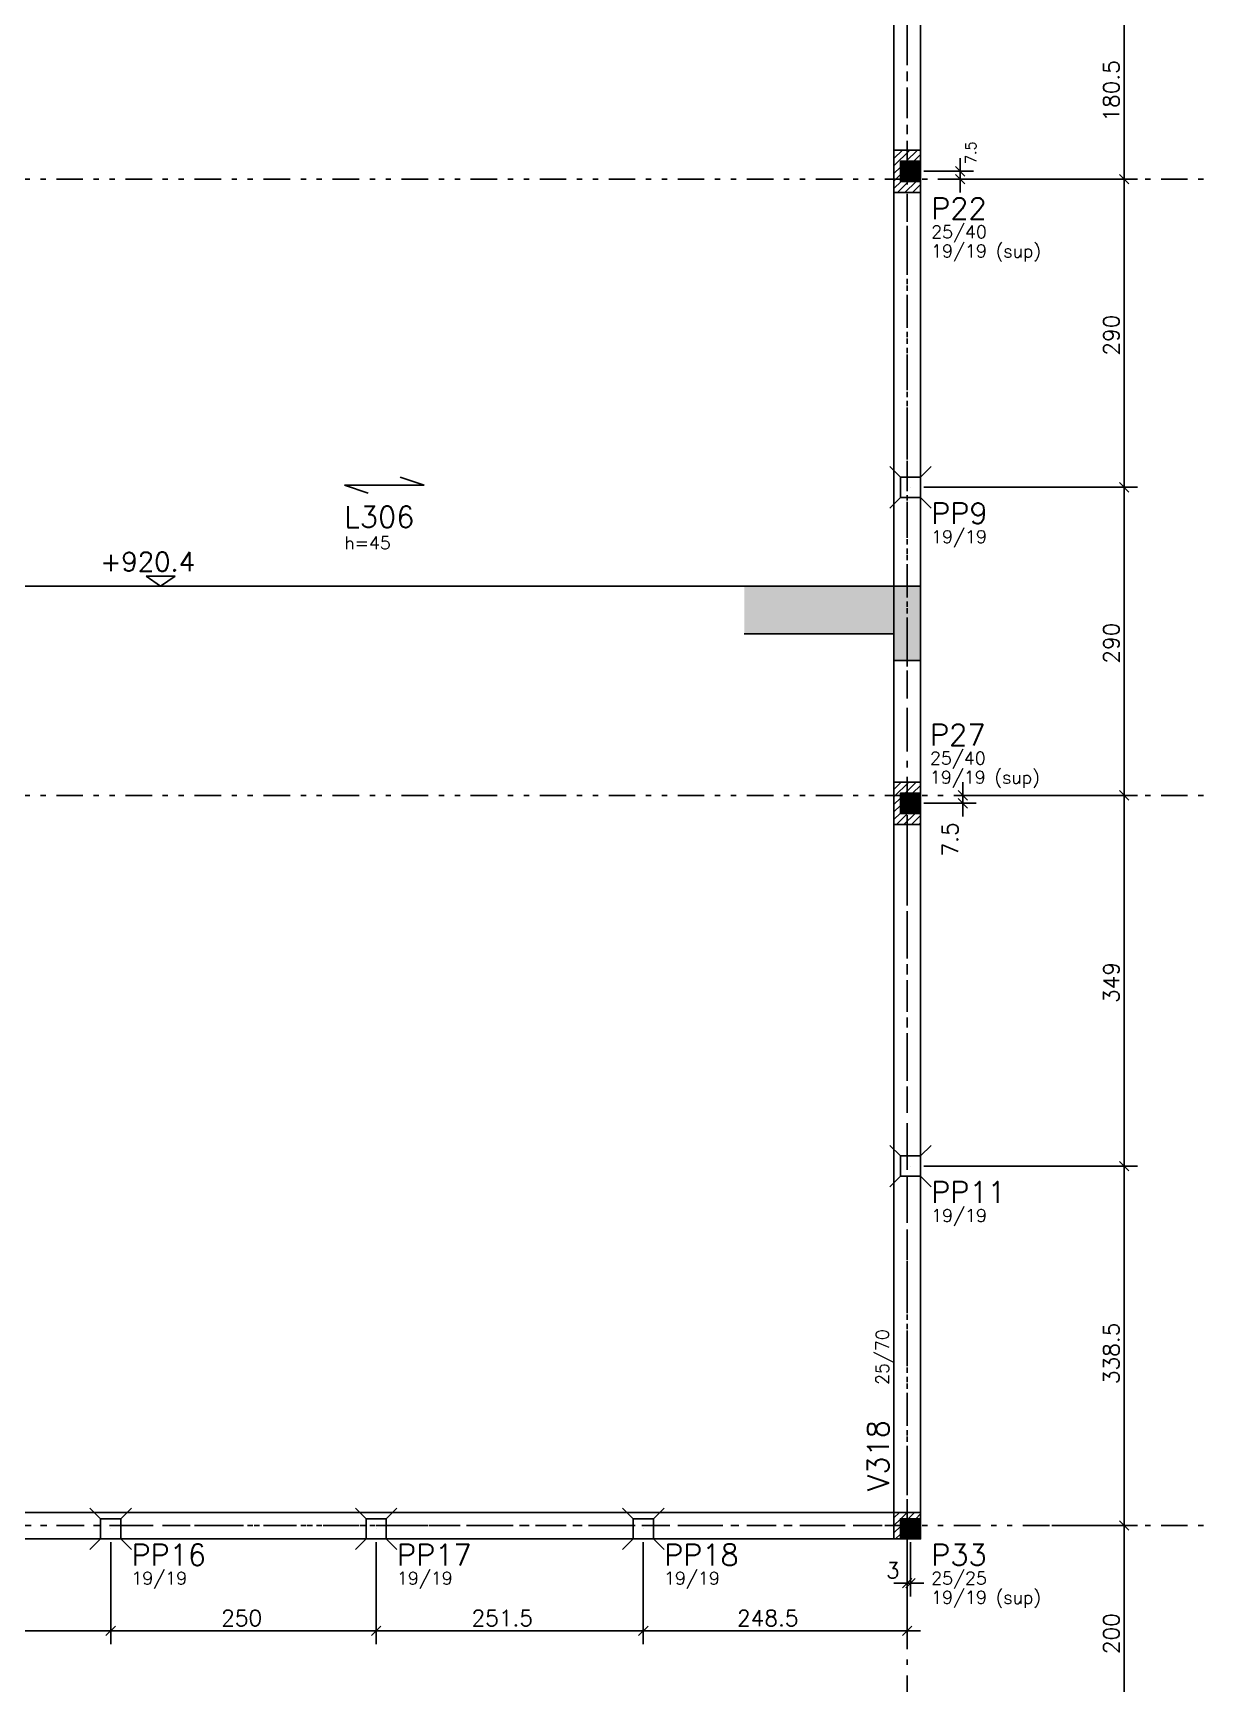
# Model space of a CAD drawing. Extents: x 125 to 244, y 1 to 85.
# Drawn here: x 200.62 to 222.77, y 30.44 to 61.52 of the extents above; entities that cross this region are included whole.
import ezdxf

# ---------------------------------------------------------------- set-up
doc = ezdxf.new("R2010")
doc.units = 0
doc.header["$MEASUREMENT"] = 0
doc.linetypes.add('ESTILO_TQS_0003', pattern=[0.91, 0.5, -0.2, 0.01, -0.2])
doc.linetypes.add('ESTILO_TQS_0004', pattern=[1.12, 0.5, -0.2, 0.01, -0.2, 0.01, -0.2])
for name, color, linetype in [('1', 1, 'CONTINUOUS'), ('2', 2, 'CONTINUOUS'), ('3', 3, 'CONTINUOUS'), ('4', 4, 'CONTINUOUS'), ('6', 6, 'CONTINUOUS'), ('7', 7, 'CONTINUOUS'), ('9', 9, 'CONTINUOUS')]:
    doc.layers.add(name, color=color, linetype=linetype)
doc.styles.get("Standard").update_dxf_attribs({"font": 'ROMANS.SHX'})

msp = doc.modelspace()

# ---------------------------------------------------------------- linework, layer by layer
at = {"layer": '1', "linetype": 'Continuous'}
for p, q in [((221.16886, 58.51673), (221.16886, 62.62673)), ((216.83591, 59.01719), (217.13545, 59.31673)), ((216.83591, 59.15861), (216.99403, 59.31673)), ((216.83591, 59.30004), (216.85261, 59.31673)), ((217.06687, 59.10673), (217.27687, 59.31673)), ((217.2083, 59.10673), (217.33591, 59.23435)), ((218.08383, 58.51673), (218.08383, 59.16673)), ((216.83591, 58.87577), (216.95591, 58.99577)), ((216.83591, 58.73435), (216.95591, 58.85435)), ((217.39591, 58.91673), (218.33383, 58.91673)), ((217.67852, 58.76673), (218.33383, 58.76673)), ((217.9806, 58.76673), (221.41886, 58.76673)), ((217.9806, 58.76673), (221.41886, 58.76673)), ((218.17222, 58.82834), (217.99544, 59.00512)), ((218.17222, 58.67834), (217.99544, 58.85512)), ((221.25725, 58.67834), (221.08047, 58.85512)), ((221.25725, 58.67834), (221.08047, 58.85512)), ((221.16886, 52.71673), (221.16886, 59.01673)), ((216.83591, 58.59293), (216.96972, 58.72673)), ((216.90114, 58.51673), (217.11114, 58.72673)), ((217.04256, 58.51673), (217.25256, 58.72673)), ((217.18398, 58.51673), (217.33591, 58.66866)), ((217.3254, 58.51673), (217.33591, 58.52724)), ((216.95591, 53.15673), (216.75591, 53.35673)), ((217.33591, 53.15673), (217.53591, 53.35673)), ((221.16886, 46.91673), (221.16886, 53.21673)), ((217.39591, 52.96673), (221.41886, 52.96673)), ((217.39591, 52.96673), (221.41886, 52.96673)), ((221.25725, 52.87834), (221.08047, 53.05512)), ((221.25725, 52.87834), (221.08047, 53.05512)), ((216.95591, 52.77673), (216.75591, 52.57673)), ((217.33591, 52.77673), (217.53591, 52.57673)), ((216.83591, 47.1378), (217.11485, 47.41673)), ((216.83591, 47.27922), (216.97343, 47.41673)), ((217.04627, 47.20673), (217.25627, 47.41673)), ((217.18769, 47.20673), (217.33591, 47.35496)), ((218.04585, 47.25512), (218.22262, 47.07834)), ((218.13423, 47.41673), (218.13423, 46.76673)), ((221.25725, 47.07834), (221.08047, 47.25512)), ((221.25725, 47.07834), (221.08047, 47.25512)), ((221.16886, 39.93673), (221.16886, 47.41673)), ((216.83591, 46.99638), (216.95591, 47.11638)), ((216.83591, 46.85496), (216.95591, 46.97496)), ((217.32911, 47.20673), (217.33591, 47.21354)), ((217.39591, 47.01673), (218.38423, 47.01673)), ((217.96804, 47.16673), (218.38423, 47.16673)), ((218.04585, 47.10512), (218.22262, 46.92834)), ((218.35205, 47.16673), (221.41886, 47.16673)), ((219.19142, 47.16673), (221.41886, 47.16673)), ((216.83591, 46.71354), (216.95591, 46.83354)), ((216.88053, 46.61673), (217.09053, 46.82673)), ((217.02195, 46.61673), (217.23195, 46.82673)), ((217.16338, 46.61673), (217.33591, 46.78927)), ((217.3048, 46.61673), (217.33591, 46.64785)), ((216.95591, 40.37673), (216.75591, 40.57673)), ((217.33591, 40.37673), (217.53591, 40.57673)), ((221.16886, 33.16673), (221.16886, 40.43673)), ((217.39591, 40.18673), (221.41886, 40.18673)), ((217.39591, 40.18673), (221.41886, 40.18673)), ((221.25725, 40.09834), (221.08047, 40.27512)), ((221.25725, 40.09834), (221.08047, 40.27512)), ((216.95591, 39.99673), (216.75591, 39.79673)), ((217.33591, 39.99673), (217.53591, 39.79673)), ((201.89591, 33.54673), (201.69591, 33.74673)), ((202.27591, 33.54673), (202.47591, 33.74673)), ((206.89591, 33.54673), (206.69591, 33.74673)), ((207.27591, 33.54673), (207.47591, 33.74673)), ((211.92591, 33.54673), (211.72591, 33.74673)), ((212.30591, 33.54673), (212.50591, 33.74673)), ((216.83591, 33.56135), (216.9413, 33.66673)), ((216.96272, 33.54673), (217.08272, 33.66673)), ((217.10414, 33.54673), (217.22414, 33.66673)), ((217.24556, 33.54673), (217.33591, 33.63708)), ((221.16886, 29.16673), (221.16886, 33.66673)), ((216.83591, 33.41993), (216.95591, 33.53993)), ((216.83591, 33.27851), (216.95591, 33.39851)), ((219.808, 33.41673), (221.41886, 33.41673)), ((219.808, 33.41673), (221.41886, 33.41673)), ((221.25725, 33.32834), (221.08047, 33.50512)), ((221.25725, 33.32834), (221.08047, 33.50512)), ((201.89591, 33.16673), (201.69591, 32.96673)), ((202.08591, 33.10673), (202.08591, 31.18665)), ((202.08591, 33.10673), (202.08591, 31.18665)), ((202.27591, 33.16673), (202.47591, 32.96673)), ((206.89591, 33.16673), (206.69591, 32.96673)), ((207.08591, 33.10673), (207.08591, 31.18665)), ((207.08591, 33.10673), (207.08591, 31.18665)), ((207.27591, 33.16673), (207.47591, 32.96673)), ((211.92591, 33.16673), (211.72591, 32.96673)), ((212.11591, 33.10673), (212.11591, 31.18665)), ((212.11591, 33.10673), (212.11591, 31.18665)), ((212.30591, 33.16673), (212.50591, 32.96673)), ((216.86556, 33.16673), (216.95591, 33.25708)), ((217.14591, 33.10673), (217.14591, 32.08441)), ((217.08591, 32.76044), (217.08591, 32.08441)), ((217.08591, 32.65878), (217.08591, 31.18665)), ((217.39591, 32.33441), (216.83591, 32.33441)), ((217.1743, 32.4228), (216.99752, 32.24602)), ((217.2343, 32.4228), (217.05752, 32.24602)), ((202.33591, 31.43665), (196.83591, 31.43665)), ((207.33591, 31.43665), (201.83591, 31.43665)), ((202.1743, 31.52504), (201.99752, 31.34826)), ((202.1743, 31.52504), (201.99752, 31.34826)), ((212.36591, 31.43665), (206.83591, 31.43665)), ((207.1743, 31.52504), (206.99752, 31.34826)), ((207.1743, 31.52504), (206.99752, 31.34826)), ((217.33591, 31.43665), (211.86591, 31.43665)), ((212.2043, 31.52504), (212.02752, 31.34826)), ((212.2043, 31.52504), (212.02752, 31.34826)), ((217.1743, 31.52504), (216.99752, 31.34826))]:
    msp.add_line(p, q, dxfattribs=at)
for points in [[(216.95591, 58.72673), (217.33591, 58.72673), (217.33591, 59.10673), (216.95591, 59.10673), (216.95591, 58.72673)], [(216.95591, 46.82673), (217.33591, 46.82673), (217.33591, 47.20673), (216.95591, 47.20673), (216.95591, 46.82673)], [(216.95591, 33.16673), (217.33591, 33.16673), (217.33591, 33.54673), (216.95591, 33.54673), (216.95591, 33.16673)]]:
    msp.add_lwpolyline(points, dxfattribs=at)
for points in [[(216.95591, 58.72673), (217.33591, 58.72673), (217.33591, 59.10673)], [(216.95591, 58.72673), (217.33591, 59.10673), (216.95591, 59.10673)], [(216.95591, 58.72673), (216.95591, 59.10673), (216.95591, 58.72673)], [(216.95591, 46.82673), (217.33591, 46.82673), (217.33591, 47.20673)], [(216.95591, 46.82673), (217.33591, 47.20673), (216.95591, 47.20673)], [(216.95591, 46.82673), (216.95591, 47.20673), (216.95591, 46.82673)], [(216.95591, 33.16673), (217.33591, 33.16673), (217.33591, 33.54673)], [(216.95591, 33.16673), (217.33591, 33.54673), (216.95591, 33.54673)], [(216.95591, 33.16673), (216.95591, 33.54673), (216.95591, 33.16673)]]:
    msp.add_solid(points, dxfattribs=at)
at = {"layer": '2', "linetype": 'ESTILO_TQS_0003'}
for p, q in [((217.08591, 58.91673), (217.08591, 65.74673)), ((217.08591, 52.96673), (217.08591, 58.91673)), ((217.08591, 47.01673), (217.08591, 52.96673)), ((217.08591, 40.18673), (217.08591, 47.01673)), ((217.08591, 33.41673), (217.08591, 40.18673)), ((197.08591, 33.41673), (202.08591, 33.41673)), ((202.08591, 33.41673), (207.08591, 33.41673)), ((207.08591, 33.41673), (212.11591, 33.41673)), ((212.11591, 33.41673), (217.08591, 33.41673))]:
    msp.add_line(p, q, dxfattribs=at)
at = {"layer": '2', "linetype": 'Continuous'}
for p, q in [((217.05202, 58.91673), (217.05202, 58.91673)), ((217.08591, 58.91673), (217.08591, 58.91673)), ((217.14591, 58.91673), (217.14591, 58.91673)), ((217.14591, 52.96673), (217.14591, 52.96673)), ((217.05202, 47.01673), (217.05202, 47.01673)), ((217.08591, 47.01673), (217.08591, 47.01673)), ((217.14591, 47.01673), (217.14591, 47.01673)), ((217.14591, 40.18673), (217.14591, 40.18673)), ((202.08591, 33.35673), (202.08591, 33.35673)), ((207.08591, 33.35673), (207.08591, 33.35673)), ((212.11591, 33.35673), (212.11591, 33.35673)), ((217.00387, 33.49878), (217.00387, 33.49878)), ((217.08591, 33.41673), (217.08591, 33.41673)), ((217.14591, 33.35673), (217.14591, 33.35673))]:
    msp.add_line(p, q, dxfattribs=at)
at = {"layer": '3', "linetype": 'Continuous'}
for p, q in [((217.14591, 58.91673), (217.14591, 58.91673)), ((217.42852, 58.76673), (217.42852, 58.76673)), ((217.7306, 58.76673), (217.7306, 58.76673)), ((217.7306, 58.76673), (217.7306, 58.76673)), ((207.98622, 53.00883), (207.53622, 53.15883)), ((206.48622, 53.00883), (207.98622, 53.00883)), ((206.48622, 53.00883), (206.93622, 52.85883)), ((217.14591, 52.96673), (217.14591, 52.96673)), ((217.14591, 52.96673), (217.14591, 52.96673)), ((202.75513, 51.29221), (203.29828, 51.29221)), ((203.0267, 51.10504), (202.75513, 51.29221)), ((203.0267, 51.10504), (203.29828, 51.29221)), ((217.14591, 47.01673), (217.14591, 47.01673)), ((217.71804, 47.16673), (217.71804, 47.16673)), ((218.10205, 47.16673), (218.10205, 47.16673)), ((218.94142, 47.16673), (218.94142, 47.16673)), ((217.14591, 40.18673), (217.14591, 40.18673)), ((217.14591, 40.18673), (217.14591, 40.18673)), ((202.08591, 33.35673), (202.08591, 33.35673)), ((202.08591, 33.35673), (202.08591, 33.35673)), ((207.08591, 33.35673), (207.08591, 33.35673)), ((207.08591, 33.35673), (207.08591, 33.35673)), ((212.11591, 33.35673), (212.11591, 33.35673)), ((212.11591, 33.35673), (212.11591, 33.35673)), ((217.14591, 33.35673), (217.14591, 33.35673)), ((219.558, 33.41673), (219.558, 33.41673)), ((219.558, 33.41673), (219.558, 33.41673)), ((217.08591, 33.01044), (217.08591, 33.01044)), ((217.08591, 32.90878), (217.08591, 32.90878))]:
    msp.add_line(p, q, dxfattribs=at)
for points in [[(216.83591, 65.74673), (216.83591, 59.31673)], [(217.33591, 59.31673), (217.33591, 65.55673)], [(216.83591, 58.51673), (216.83591, 52.96673)], [(217.33591, 53.15673), (217.33591, 58.51673)], [(216.83591, 52.96673), (216.83591, 47.41673)], [(217.33591, 47.41673), (217.33591, 52.77673)], [(216.83591, 46.61673), (216.83591, 40.18673)], [(217.33591, 40.37673), (217.33591, 46.61673)], [(216.83591, 40.18673), (216.83591, 33.66673)], [(217.33591, 33.66673), (217.33591, 39.99673)], [(202.08591, 33.66673), (197.83591, 33.66673)], [(207.08591, 33.66673), (202.08591, 33.66673)], [(212.11591, 33.66673), (207.08591, 33.66673)], [(216.83591, 33.66673), (212.11591, 33.66673)], [(197.83591, 33.16673), (201.89591, 33.16673)], [(202.27591, 33.16673), (206.89591, 33.16673)], [(207.27591, 33.16673), (211.92591, 33.16673)], [(212.30591, 33.16673), (216.83591, 33.16673)]]:
    msp.add_lwpolyline(points, dxfattribs=at)
at = {"layer": '4', "linetype": 'ESTILO_TQS_0004'}
for p, q in [((217.08591, 77.39305), (217.08591, 22.83334)), ((133.46449, 58.76673), (222.7675, 58.76673)), ((133.46449, 47.16673), (222.7675, 47.16673)), ((133.46449, 33.41673), (222.7675, 33.41673))]:
    msp.add_line(p, q, dxfattribs=at)
at = {"layer": '4', "linetype": 'Continuous'}
for p, q in [((215.83591, 51.10504), (136.83591, 51.10504)), ((217.33591, 51.10504), (214.01591, 51.10504)), ((217.33591, 49.70504), (217.33591, 51.10504)), ((214.01591, 50.20504), (216.83591, 50.20504)), ((216.83591, 50.20504), (216.83591, 49.70504)), ((216.83591, 49.70504), (217.33591, 49.70504))]:
    msp.add_line(p, q, dxfattribs=at)
at = {"layer": '6', "linetype": 'Continuous'}
for points in [[(217.33591, 59.31673), (216.83591, 59.31673), (216.83591, 58.51673), (217.33591, 58.51673), (217.33591, 58.72673), (216.95591, 58.72673), (216.95591, 59.10673), (217.33591, 59.10673), (217.33591, 59.31673)], [(217.33591, 52.77673), (217.33591, 53.15673), (216.95591, 53.15673), (216.95591, 52.77673), (217.33591, 52.77673)], [(217.33591, 47.41673), (216.83591, 47.41673), (216.83591, 46.61673), (217.33591, 46.61673), (217.33591, 46.82673), (216.95591, 46.82673), (216.95591, 47.20673), (217.33591, 47.20673), (217.33591, 47.41673)], [(217.33591, 39.99673), (217.33591, 40.37673), (216.95591, 40.37673), (216.95591, 39.99673), (217.33591, 39.99673)], [(217.33591, 33.66673), (216.83591, 33.66673), (216.83591, 33.16673), (216.95591, 33.16673), (216.95591, 33.54673), (217.33591, 33.54673), (217.33591, 33.66673)], [(202.27591, 33.16673), (202.27591, 33.54673), (201.89591, 33.54673), (201.89591, 33.16673), (202.27591, 33.16673)], [(207.27591, 33.16673), (207.27591, 33.54673), (206.89591, 33.54673), (206.89591, 33.16673), (207.27591, 33.16673)], [(212.30591, 33.16673), (212.30591, 33.54673), (211.92591, 33.54673), (211.92591, 33.16673), (212.30591, 33.16673)]]:
    msp.add_lwpolyline(points, dxfattribs=at)
at = {"layer": '9', "linetype": 'Continuous'}
for points in [[(217.33591, 51.10504), (214.01591, 51.10504), (216.83591, 50.20504)], [(216.83591, 50.20504), (214.01591, 51.10504), (214.01591, 50.20504)], [(217.33591, 51.10504), (216.83591, 50.20504), (216.83591, 49.70504)], [(217.33591, 51.10504), (216.83591, 49.70504), (217.33591, 49.70504)]]:
    msp.add_solid(points, dxfattribs=at)

# ---------------------------------------------------------------- texts
at = {"layer": '3', "linetype": 'Continuous'}
for s, height, p in [('180.5', 0.3, (221.07886, 59.85173)), ('7.5', 0.2, (218.38196, 59.05312)), ('290', 0.3, (221.07886, 55.44673)), ('290', 0.3, (221.07886, 49.64673)), ('7.5', 0.3, (218.04423, 46.01673)), ('349', 0.3, (221.07886, 43.25673)), ('338.5', 0.3, (221.07886, 36.08173)), ('200', 0.3, (221.07886, 30.99673))]:
    msp.add_text(s, height=height, rotation=90, dxfattribs=at).set_placement(p)
for s, height, p in [('L306', 0.4, (206.48622, 52.20883)), ('3', 0.3, (216.68591, 32.42441)), ('250', 0.3, (204.16591, 31.52665)), ('251.5', 0.3, (208.88091, 31.52665)), ('248.5', 0.3, (213.88091, 31.52665))]:
    msp.add_text(s, height=height, dxfattribs=at).set_placement(p)
at = {"layer": '6', "linetype": 'Continuous'}
for s, p in [('P22', (217.53591, 58.01673)), ('PP9', (217.53591, 52.27673)), ('P27', (217.51325, 48.10776)), ('PP11', (217.53591, 39.49673)), ('PP16', (202.47591, 32.66673)), ('PP17', (207.47591, 32.66673)), ('PP18', (212.50591, 32.66673)), ('P33', (217.53591, 32.66673))]:
    msp.add_text(s, height=0.4, dxfattribs=at).set_placement(p)
msp.add_text('V318', height=0.4, rotation=90, dxfattribs=at).set_placement((216.73591, 34.06673))
at = {"layer": '7', "linetype": 'Continuous'}
for s, height, p in [('25/40', 0.24, (217.53591, 57.65673)), ('19/19 (sup)', 0.24, (217.53591, 57.29673)), ('h=45', 0.24, (206.48622, 51.80083)), ('19/19', 0.24, (217.53591, 51.91673)), ('+920.4', 0.36, (201.88611, 51.38659)), ('25/40', 0.24, (217.51325, 47.74776)), ('19/19 (sup)', 0.24, (217.51325, 47.38776)), ('19/19', 0.24, (217.53591, 39.13673)), ('19/19', 0.24, (202.47591, 32.30673)), ('19/19', 0.24, (207.47591, 32.30673)), ('19/19', 0.24, (212.50591, 32.30673)), ('25/25', 0.24, (217.53591, 32.30673)), ('19/19 (sup)', 0.24, (217.53591, 31.94673))]:
    msp.add_text(s, height=height, dxfattribs=at).set_placement(p)
msp.add_text('25/70', height=0.24, rotation=90, dxfattribs=at).set_placement((216.73591, 36.06673))

doc.saveas('drawing.dxf')
